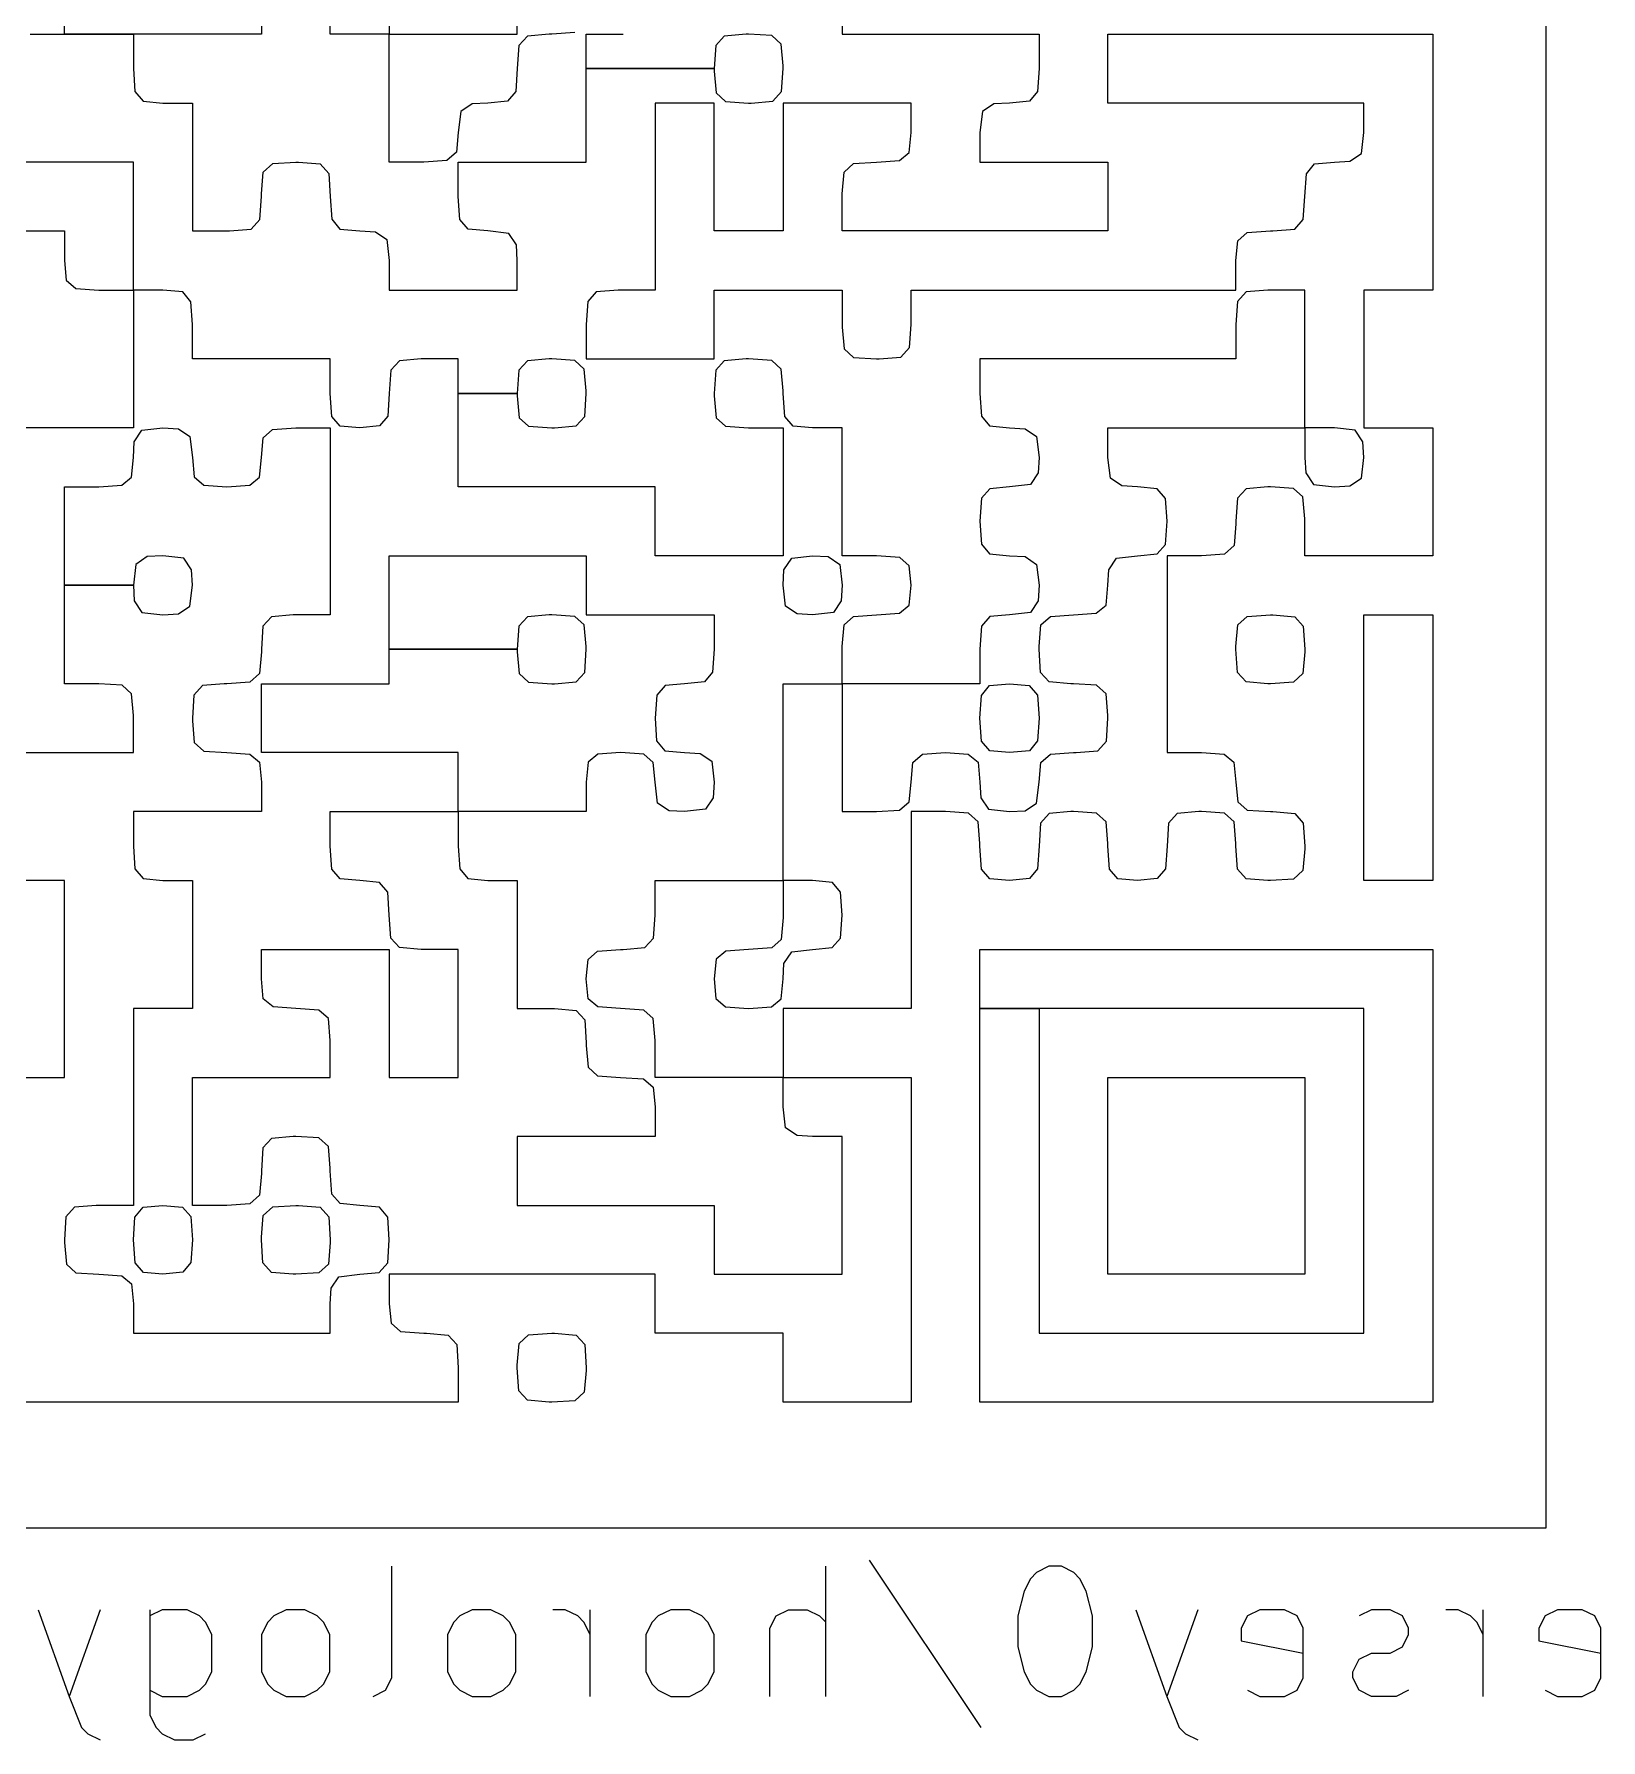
# Model space of a CAD drawing. Extents: x 83 to 192, y -148 to -51.
# Drawn here: x 91.89 to 103.92, y -78.99 to -65.89 of the extents above; entities that cross this region are included whole.
import ezdxf

# ---------------------------------------------------------------- set-up
doc = ezdxf.new("R2010")
doc.units = 0
doc.layers.add('BLACK', color=7, linetype='CONTINUOUS')

msp = doc.modelspace()

# ---------------------------------------------------------------- linework, layer by layer
at = {"layer": 'BLACK', "linetype": 'CONTINUOUS'}
for p, q in [((103.5, -60.84), (103.5, -77.365)), ((92.124405, -65.889405), (92.124405, -64.906667)), ((93.63631, -65.398036), (93.63631, -65.889405)), ((94.165477, -65.889405), (94.165477, -65.398036)), ((94.619048, -65.398036), (94.619048, -65.889405)), ((95.601786, -65.889405), (95.601786, -65.624822)), ((98.096429, -65.624822), (98.096429, -65.889405)), ((91.859822, -65.889405), (92.124405, -65.889405)), ((92.124405, -65.889405), (92.653572, -65.889405)), ((92.653572, -65.889405), (92.124405, -65.889405)), ((92.653572, -65.889405), (92.653572, -66.153989)), ((93.144941, -65.889405), (92.653572, -65.889405)), ((93.63631, -65.889405), (93.144941, -65.889405)), ((94.392262, -65.889405), (94.165477, -65.889405)), ((94.619048, -65.889405), (94.392262, -65.889405)), ((94.619048, -65.889405), (95.110417, -65.889405)), ((94.619048, -66.380774), (94.619048, -65.889405)), ((95.110417, -65.889405), (95.601786, -65.889405)), ((95.846231, -65.889438), (95.679512, -65.903931)), ((95.86637, -65.889405), (95.846231, -65.889438)), ((96.043702, -65.877703), (95.86637, -65.889405)), ((96.130953, -66.153989), (96.130953, -65.889405)), ((96.130953, -65.889405), (96.395536, -65.889405)), ((96.395536, -65.889405), (96.415675, -65.889372)), ((97.358136, -65.889438), (97.191417, -65.903931)), ((97.378274, -65.889405), (97.358136, -65.889438)), ((97.555606, -65.901108), (97.378274, -65.889405)), ((98.096429, -65.889405), (98.852381, -65.889405)), ((98.852381, -65.889405), (99.608334, -65.889405)), ((99.608334, -65.889405), (99.608334, -66.153989)), ((100.1375, -66.153989), (100.1375, -65.889405)), ((100.1375, -65.889405), (101.384822, -65.889405)), ((101.384822, -65.889405), (102.632143, -65.889405)), ((102.632143, -65.889405), (102.632143, -66.872143)), ((95.613489, -65.976656), (95.601786, -66.153989)), ((95.679512, -65.903931), (95.613489, -65.976656)), ((97.125393, -65.976656), (97.113691, -66.153989)), ((97.191417, -65.903931), (97.125393, -65.976656)), ((97.628332, -65.967131), (97.555606, -65.901108)), ((97.642825, -66.13385), (97.628332, -65.967131)), ((92.653572, -66.153989), (92.665494, -66.32901)), ((95.601786, -66.153989), (95.589864, -66.32901)), ((96.130953, -66.380774), (96.130953, -66.153989)), ((96.130953, -66.153989), (97.113691, -66.153989)), ((97.113691, -66.153989), (96.130953, -66.153989)), ((97.113691, -66.153989), (97.113724, -66.174127)), ((97.631155, -66.331321), (97.642858, -66.153989)), ((97.642858, -66.153989), (97.642825, -66.13385)), ((99.608334, -66.153989), (99.596412, -66.32901)), ((100.1375, -66.418572), (100.1375, -66.153989)), ((97.113724, -66.174127), (97.128217, -66.340846)), ((92.665494, -66.32901), (92.727989, -66.403822)), ((92.727989, -66.403822), (92.880358, -66.418572)), ((92.880358, -66.418572), (93.107143, -66.418572)), ((93.107143, -66.418572), (93.107143, -66.909941)), ((94.619048, -66.872143), (94.619048, -66.380774)), ((95.375, -66.418572), (95.255304, -66.42552)), ((95.527369, -66.403822), (95.375, -66.418572)), ((95.589864, -66.32901), (95.527369, -66.403822)), ((96.130953, -66.872143), (96.130953, -66.380774)), ((96.886905, -66.418572), (96.66012, -66.418572)), ((96.66012, -66.418572), (96.66012, -67.136727)), ((97.113691, -66.418572), (96.886905, -66.418572)), ((97.113691, -66.909941), (97.113691, -66.418572)), ((97.128217, -66.340846), (97.200942, -66.40687)), ((97.200942, -66.40687), (97.378274, -66.418572)), ((97.378274, -66.418572), (97.398413, -66.418539)), ((97.398413, -66.418539), (97.565132, -66.404046)), ((97.565132, -66.404046), (97.631155, -66.331321)), ((98.134227, -66.418572), (97.642858, -66.418572)), ((97.642858, -66.418572), (97.642858, -66.909941)), ((98.625596, -66.418572), (98.134227, -66.418572)), ((98.625596, -66.645358), (98.625596, -66.418572)), ((99.381548, -66.418572), (99.261852, -66.42552)), ((99.533917, -66.403822), (99.381548, -66.418572)), ((99.596412, -66.32901), (99.533917, -66.403822)), ((101.120239, -66.418572), (100.1375, -66.418572)), ((102.102977, -66.418572), (101.120239, -66.418572)), ((102.102977, -66.645358), (102.102977, -66.418572)), ((95.166946, -66.484725), (95.148215, -66.645358)), ((95.255304, -66.42552), (95.166946, -66.484725)), ((99.173494, -66.484725), (99.154762, -66.645358)), ((99.261852, -66.42552), (99.173494, -66.484725)), ((95.148215, -66.645358), (95.134306, -66.795376)), ((98.610846, -66.797726), (98.625596, -66.645358)), ((99.154762, -66.645358), (99.154762, -66.872143)), ((102.084245, -66.80599), (102.102977, -66.645358)), ((95.134306, -66.795376), (95.061395, -66.859501)), ((98.536034, -66.860221), (98.610846, -66.797726)), ((101.995888, -66.865196), (102.084245, -66.80599)), ((92.124405, -66.872143), (91.595239, -66.872143)), ((92.653572, -66.872143), (92.124405, -66.872143)), ((92.653572, -67.363512), (92.653572, -66.872143)), ((93.107143, -66.909941), (93.107143, -67.40131)), ((93.650836, -66.949869), (93.723561, -66.883846)), ((93.723561, -66.883846), (93.900893, -66.872143)), ((93.900893, -66.872143), (93.921032, -66.872176)), ((93.921032, -66.872176), (94.087751, -66.886669)), ((94.087751, -66.886669), (94.153774, -66.959395)), ((94.883631, -66.872143), (94.619048, -66.872143)), ((95.061395, -66.859501), (94.883631, -66.872143)), ((95.148215, -67.136727), (95.148215, -66.872143)), ((95.148215, -66.872143), (95.639584, -66.872143)), ((95.639584, -66.872143), (96.130953, -66.872143)), ((97.113691, -67.40131), (97.113691, -66.909941)), ((97.642858, -66.909941), (97.642858, -67.40131)), ((98.110955, -66.949869), (98.18368, -66.883846)), ((98.18368, -66.883846), (98.361012, -66.872143)), ((98.361012, -66.872143), (98.536034, -66.860221)), ((99.154762, -66.872143), (99.646131, -66.872143)), ((99.646131, -66.872143), (100.1375, -66.872143)), ((100.1375, -66.872143), (100.1375, -67.136727)), ((101.661327, -66.961705), (101.723822, -66.886893)), ((101.723822, -66.886893), (101.876191, -66.872143)), ((101.876191, -66.872143), (101.995888, -66.865196)), ((102.632143, -66.872143), (102.632143, -67.854881)), ((93.636343, -67.116588), (93.650836, -66.949869)), ((94.153774, -66.959395), (94.165477, -67.136727)), ((98.096462, -67.116588), (98.110955, -66.949869)), ((101.649405, -67.136727), (101.661327, -66.961705)), ((93.624608, -67.314059), (93.63631, -67.136727)), ((93.63631, -67.136727), (93.636343, -67.116588)), ((94.165477, -67.136727), (94.177399, -67.311748)), ((95.160857, -67.31449), (95.148215, -67.136727)), ((96.66012, -67.136727), (96.66012, -67.854881)), ((98.096429, -67.136727), (98.096462, -67.116588)), ((98.096429, -67.40131), (98.096429, -67.136727)), ((100.1375, -67.136727), (100.1375, -67.40131)), ((101.637703, -67.314059), (101.649405, -67.136727)), ((93.558584, -67.386784), (93.624608, -67.314059)), ((94.177399, -67.311748), (94.239894, -67.386561)), ((95.224982, -67.387401), (95.160857, -67.31449)), ((101.57168, -67.386784), (101.637703, -67.314059)), ((91.633036, -67.40131), (92.124405, -67.40131)), ((92.124405, -67.40131), (92.124405, -67.628096)), ((92.653572, -67.854881), (92.653572, -67.363512)), ((93.107143, -67.40131), (93.371727, -67.40131)), ((93.371727, -67.40131), (93.391865, -67.401277)), ((93.391865, -67.401277), (93.558584, -67.386784)), ((94.239894, -67.386561), (94.392262, -67.40131)), ((94.392262, -67.40131), (94.511959, -67.408258)), ((94.511959, -67.408258), (94.600317, -67.467463)), ((94.600317, -67.467463), (94.619048, -67.628096)), ((95.375, -67.40131), (95.224982, -67.387401)), ((95.535633, -67.420042), (95.375, -67.40131)), ((95.594839, -67.508399), (95.535633, -67.420042)), ((97.378274, -67.40131), (97.113691, -67.40131)), ((97.642858, -67.40131), (97.378274, -67.40131)), ((99.116965, -67.40131), (98.096429, -67.40131)), ((100.1375, -67.40131), (99.116965, -67.40131)), ((101.134147, -67.478078), (101.207059, -67.413952)), ((101.207059, -67.413952), (101.384822, -67.40131)), ((101.384822, -67.40131), (101.404961, -67.401277)), ((101.404961, -67.401277), (101.57168, -67.386784)), ((95.601786, -67.628096), (95.594839, -67.508399)), ((101.120239, -67.628096), (101.134147, -67.478078)), ((92.124405, -67.628096), (92.138314, -67.778114)), ((94.619048, -67.628096), (94.619048, -67.854881)), ((95.601786, -67.854881), (95.601786, -67.628096)), ((101.120239, -67.854881), (101.120239, -67.628096)), ((92.138314, -67.778114), (92.211225, -67.842239)), ((92.211225, -67.842239), (92.388989, -67.854881)), ((92.388989, -67.854881), (92.653572, -67.854881)), ((92.880358, -67.854881), (92.653572, -67.854881)), ((92.653572, -67.854881), (92.653572, -68.384048)), ((93.032726, -67.869631), (92.880358, -67.854881)), ((94.619048, -67.854881), (95.110417, -67.854881)), ((95.110417, -67.854881), (95.601786, -67.854881)), ((96.375398, -67.854914), (96.208679, -67.869407)), ((96.395536, -67.854881), (96.375398, -67.854914)), ((96.66012, -67.854881), (96.395536, -67.854881)), ((97.113691, -68.119465), (97.113691, -67.854881)), ((97.113691, -67.854881), (97.60506, -67.854881)), ((97.60506, -67.854881), (98.096429, -67.854881)), ((98.096429, -67.854881), (98.096429, -68.119465)), ((98.625596, -68.119465), (98.625596, -67.854881)), ((98.625596, -67.854881), (99.872917, -67.854881)), ((99.872917, -67.854881), (101.120239, -67.854881)), ((101.364683, -67.854914), (101.197964, -67.869407)), ((101.384822, -67.854881), (101.364683, -67.854914)), ((101.649405, -67.854881), (101.384822, -67.854881)), ((101.649405, -68.384048), (101.649405, -67.854881)), ((102.36756, -67.854881), (102.102977, -67.854881)), ((102.102977, -67.854881), (102.102977, -68.384048)), ((102.632143, -67.854881), (102.36756, -67.854881)), ((93.095221, -67.944444), (93.032726, -67.869631)), ((93.107143, -68.119465), (93.095221, -67.944444)), ((96.142655, -67.942133), (96.130953, -68.119465)), ((96.208679, -67.869407), (96.142655, -67.942133)), ((101.131941, -67.942133), (101.120239, -68.119465)), ((101.197964, -67.869407), (101.131941, -67.942133)), ((93.107143, -68.384048), (93.107143, -68.119465)), ((96.130953, -68.119465), (96.130953, -68.384048)), ((97.113691, -68.384048), (97.113691, -68.119465)), ((98.096429, -68.119465), (98.096462, -68.139603)), ((98.613893, -68.296797), (98.625596, -68.119465)), ((101.120239, -68.119465), (101.120239, -68.384048)), ((98.096462, -68.139603), (98.110955, -68.306322)), ((92.653572, -68.384048), (92.653572, -68.913215)), ((93.63631, -68.384048), (93.107143, -68.384048)), ((94.165477, -68.384048), (93.63631, -68.384048)), ((94.165477, -68.648631), (94.165477, -68.384048)), ((94.863493, -68.384081), (94.696774, -68.398574)), ((94.883631, -68.384048), (94.863493, -68.384081)), ((95.148215, -68.384048), (94.883631, -68.384048)), ((95.148215, -68.648631), (95.148215, -68.384048)), ((95.846231, -68.384081), (95.679512, -68.398574)), ((95.86637, -68.384048), (95.846231, -68.384081)), ((96.043702, -68.39575), (95.86637, -68.384048)), ((96.130953, -68.384048), (96.622322, -68.384048)), ((96.622322, -68.384048), (97.113691, -68.384048)), ((97.358136, -68.384081), (97.191417, -68.398574)), ((97.378274, -68.384048), (97.358136, -68.384081)), ((97.555606, -68.39575), (97.378274, -68.384048)), ((98.110955, -68.306322), (98.18368, -68.372346)), ((98.18368, -68.372346), (98.361012, -68.384048)), ((98.361012, -68.384048), (98.381151, -68.384015)), ((98.381151, -68.384015), (98.54787, -68.369522)), ((98.54787, -68.369522), (98.613893, -68.296797)), ((100.1375, -68.384048), (99.154762, -68.384048)), ((99.154762, -68.384048), (99.154762, -68.648631)), ((101.120239, -68.384048), (100.1375, -68.384048)), ((101.649405, -68.913215), (101.649405, -68.384048)), ((102.102977, -68.384048), (102.102977, -68.913215)), ((94.63075, -68.471299), (94.619048, -68.648631)), ((94.696774, -68.398574), (94.63075, -68.471299)), ((95.613489, -68.471299), (95.601786, -68.648631)), ((95.679512, -68.398574), (95.613489, -68.471299)), ((96.116427, -68.461774), (96.043702, -68.39575)), ((96.13092, -68.628493), (96.116427, -68.461774)), ((97.125393, -68.471299), (97.113691, -68.648631)), ((97.191417, -68.398574), (97.125393, -68.471299)), ((97.628332, -68.461774), (97.555606, -68.39575)), ((97.642825, -68.628493), (97.628332, -68.461774)), ((94.178119, -68.826395), (94.165477, -68.648631)), ((94.619048, -68.648631), (94.607126, -68.823653)), ((95.148215, -68.875417), (95.148215, -68.648631)), ((95.148215, -68.648631), (95.601786, -68.648631)), ((95.601786, -68.648631), (95.148215, -68.648631)), ((95.601786, -68.648631), (95.601819, -68.66877)), ((96.119251, -68.825964), (96.130953, -68.648631)), ((96.130953, -68.648631), (96.13092, -68.628493)), ((97.113691, -68.648631), (97.113724, -68.66877)), ((97.642858, -68.648631), (97.642825, -68.628493)), ((97.6555, -68.826395), (97.642858, -68.648631)), ((99.154762, -68.648631), (99.166684, -68.823653)), ((95.601819, -68.66877), (95.616312, -68.835489)), ((97.113724, -68.66877), (97.128217, -68.835489)), ((94.242244, -68.899306), (94.178119, -68.826395)), ((94.392262, -68.913215), (94.242244, -68.899306)), ((94.544631, -68.898465), (94.392262, -68.913215)), ((94.607126, -68.823653), (94.544631, -68.898465)), ((95.148215, -69.366786), (95.148215, -68.875417)), ((95.616312, -68.835489), (95.689037, -68.901512)), ((95.689037, -68.901512), (95.86637, -68.913215)), ((95.886508, -68.913182), (96.053227, -68.898689)), ((96.053227, -68.898689), (96.119251, -68.825964)), ((97.128217, -68.835489), (97.200942, -68.901512)), ((97.200942, -68.901512), (97.378274, -68.913215)), ((97.719625, -68.899306), (97.6555, -68.826395)), ((97.869643, -68.913215), (97.719625, -68.899306)), ((99.166684, -68.823653), (99.22918, -68.898465)), ((99.22918, -68.898465), (99.381548, -68.913215)), ((92.124405, -68.913215), (91.595239, -68.913215)), ((92.653572, -68.913215), (92.124405, -68.913215)), ((92.653572, -69.140001), (92.66052, -69.020304)), ((92.66052, -69.020304), (92.719725, -68.931946)), ((92.719725, -68.931946), (92.880358, -68.913215)), ((92.880358, -68.913215), (93.000054, -68.920162)), ((93.000054, -68.920162), (93.088412, -68.979368)), ((93.088412, -68.979368), (93.107143, -69.140001)), ((93.63631, -69.140001), (93.650219, -68.989982)), ((93.650219, -68.989982), (93.72313, -68.925857)), ((93.72313, -68.925857), (93.900893, -68.913215)), ((93.900893, -68.913215), (94.165477, -68.913215)), ((94.165477, -68.913215), (94.165477, -69.63137)), ((95.86637, -68.913215), (95.886508, -68.913182)), ((97.378274, -68.913215), (97.642858, -68.913215)), ((97.642858, -68.913215), (97.642858, -69.404584)), ((98.096429, -68.913215), (97.869643, -68.913215)), ((98.096429, -69.404584), (98.096429, -68.913215)), ((99.381548, -68.913215), (99.501245, -68.920162)), ((99.501245, -68.920162), (99.589602, -68.979368)), ((99.589602, -68.979368), (99.608334, -69.140001)), ((100.1375, -69.140001), (100.1375, -68.913215)), ((100.1375, -68.913215), (100.893453, -68.913215)), ((100.893453, -68.913215), (101.649405, -68.913215)), ((101.649405, -68.913215), (101.649405, -69.140001)), ((101.876191, -68.913215), (101.649405, -68.913215)), ((102.036823, -68.931946), (101.876191, -68.913215)), ((102.096029, -69.020304), (102.036823, -68.931946)), ((102.102977, -69.140001), (102.096029, -69.020304)), ((102.102977, -68.913215), (102.36756, -68.913215)), ((102.36756, -68.913215), (102.632143, -68.913215)), ((102.632143, -68.913215), (102.632143, -69.140001)), ((92.638822, -69.292369), (92.653572, -69.140001)), ((93.107143, -69.140001), (93.121052, -69.290019)), ((93.621561, -69.292369), (93.63631, -69.140001)), ((99.608334, -69.140001), (99.601386, -69.259697)), ((100.156232, -69.300633), (100.1375, -69.140001)), ((101.649405, -69.140001), (101.656353, -69.259697)), ((102.084245, -69.300633), (102.102977, -69.140001)), ((102.632143, -69.140001), (102.632143, -69.404584)), ((92.56401, -69.354864), (92.638822, -69.292369)), ((93.121052, -69.290019), (93.193963, -69.354144)), ((93.546748, -69.354864), (93.621561, -69.292369)), ((99.601386, -69.259697), (99.54218, -69.348055)), ((100.24459, -69.359839), (100.156232, -69.300633)), ((101.656353, -69.259697), (101.715559, -69.348055)), ((101.995888, -69.359839), (102.084245, -69.300633)), ((92.124405, -70.122739), (92.124405, -69.366786)), ((92.124405, -69.366786), (92.388989, -69.366786)), ((92.388989, -69.366786), (92.56401, -69.354864)), ((93.193963, -69.354144), (93.371727, -69.366786)), ((93.371727, -69.366786), (93.546748, -69.354864)), ((95.904167, -69.366786), (95.148215, -69.366786)), ((96.66012, -69.366786), (95.904167, -69.366786)), ((96.66012, -69.63137), (96.66012, -69.366786)), ((97.642858, -69.404584), (97.642858, -69.895953)), ((98.096429, -69.895953), (98.096429, -69.404584)), ((99.23153, -69.380695), (99.167405, -69.453606)), ((99.381548, -69.366786), (99.23153, -69.380695)), ((99.54218, -69.348055), (99.381548, -69.366786)), ((100.364286, -69.366786), (100.24459, -69.359839)), ((100.516655, -69.381536), (100.364286, -69.366786)), ((100.57915, -69.456348), (100.516655, -69.381536)), ((101.197964, -69.381312), (101.131941, -69.454037)), ((101.364683, -69.366819), (101.197964, -69.381312)), ((101.384822, -69.366786), (101.364683, -69.366819)), ((101.562154, -69.378489), (101.384822, -69.366786)), ((101.634879, -69.444512), (101.562154, -69.378489)), ((101.715559, -69.348055), (101.876191, -69.366786)), ((101.876191, -69.366786), (101.995888, -69.359839)), ((102.632143, -69.404584), (102.632143, -69.895953)), ((99.167405, -69.453606), (99.154762, -69.63137)), ((100.591072, -69.63137), (100.57915, -69.456348)), ((101.131941, -69.454037), (101.120239, -69.63137)), ((101.649372, -69.611231), (101.634879, -69.444512)), ((94.165477, -69.63137), (94.165477, -70.122739)), ((96.66012, -69.895953), (96.66012, -69.63137)), ((99.154762, -69.63137), (99.166684, -69.806391)), ((100.57843, -69.809133), (100.591072, -69.63137)), ((101.120206, -69.651508), (101.105713, -69.818227)), ((101.120239, -69.63137), (101.120206, -69.651508)), ((101.649405, -69.63137), (101.649372, -69.611231)), ((101.649405, -69.895953), (101.649405, -69.63137)), ((99.166684, -69.806391), (99.22918, -69.881203)), ((100.514304, -69.882044), (100.57843, -69.809133)), ((101.105713, -69.818227), (101.032987, -69.884251)), ((92.760661, -69.902901), (92.672303, -69.962106)), ((92.880358, -69.895953), (92.760661, -69.902901)), ((93.04099, -69.914684), (92.880358, -69.895953)), ((93.100196, -70.003042), (93.04099, -69.914684)), ((94.619048, -70.387322), (94.619048, -69.895953)), ((94.619048, -69.895953), (95.375, -69.895953)), ((95.375, -69.895953), (96.130953, -69.895953)), ((96.130953, -69.895953), (96.130953, -70.122739)), ((97.151489, -69.895953), (96.66012, -69.895953)), ((97.642858, -69.895953), (97.151489, -69.895953)), ((97.649805, -70.003042), (97.709011, -69.914684)), ((97.709011, -69.914684), (97.869643, -69.895953)), ((97.869643, -69.895953), (97.98934, -69.902901)), ((97.98934, -69.902901), (98.077698, -69.962106)), ((98.361012, -69.895953), (98.096429, -69.895953)), ((98.538776, -69.908595), (98.361012, -69.895953)), ((98.611687, -69.97272), (98.538776, -69.908595)), ((99.22918, -69.881203), (99.381548, -69.895953)), ((99.381548, -69.895953), (99.501245, -69.902901)), ((99.501245, -69.902901), (99.589602, -69.962106)), ((100.144448, -70.003042), (100.203654, -69.914684)), ((100.203654, -69.914684), (100.364286, -69.895953)), ((100.364286, -69.895953), (100.514304, -69.882044)), ((100.855655, -69.895953), (100.591072, -69.895953)), ((100.591072, -69.895953), (100.591072, -70.651905)), ((101.032987, -69.884251), (100.855655, -69.895953)), ((102.140774, -69.895953), (101.649405, -69.895953)), ((102.632143, -69.895953), (102.140774, -69.895953)), ((92.672303, -69.962106), (92.653572, -70.122739)), ((93.107143, -70.122739), (93.100196, -70.003042)), ((97.642858, -70.122739), (97.649805, -70.003042)), ((98.077698, -69.962106), (98.096429, -70.122739)), ((98.625596, -70.122739), (98.611687, -69.97272)), ((99.589602, -69.962106), (99.608334, -70.122739)), ((100.1375, -70.122739), (100.144448, -70.003042)), ((92.124405, -70.878691), (92.124405, -70.122739)), ((92.124405, -70.122739), (92.653572, -70.122739)), ((92.653572, -70.122739), (92.124405, -70.122739)), ((92.653572, -70.122739), (92.66052, -70.242435)), ((93.088412, -70.283371), (93.107143, -70.122739)), ((94.165477, -70.122739), (94.165477, -70.349524)), ((96.130953, -70.122739), (96.130953, -70.349524)), ((97.661589, -70.283371), (97.642858, -70.122739)), ((98.096429, -70.122739), (98.089481, -70.242435)), ((98.610846, -70.275107), (98.625596, -70.122739)), ((99.608334, -70.122739), (99.601386, -70.242435)), ((100.122751, -70.275107), (100.1375, -70.122739)), ((92.66052, -70.242435), (92.719725, -70.330793)), ((92.719725, -70.330793), (92.880358, -70.349524)), ((92.880358, -70.349524), (93.000054, -70.342577)), ((93.000054, -70.342577), (93.088412, -70.283371)), ((93.880755, -70.349557), (93.714036, -70.36405)), ((93.900893, -70.349524), (93.880755, -70.349557)), ((94.165477, -70.349524), (93.900893, -70.349524)), ((95.846231, -70.349557), (95.679512, -70.36405)), ((95.86637, -70.349524), (95.846231, -70.349557)), ((96.043702, -70.361227), (95.86637, -70.349524)), ((96.130953, -70.349524), (96.622322, -70.349524)), ((96.622322, -70.349524), (97.113691, -70.349524)), ((97.113691, -70.349524), (97.113691, -70.614108)), ((97.749947, -70.342577), (97.661589, -70.283371)), ((97.869643, -70.349524), (97.749947, -70.342577)), ((98.030276, -70.330793), (97.869643, -70.349524)), ((98.089481, -70.242435), (98.030276, -70.330793)), ((98.18368, -70.361227), (98.361012, -70.349524)), ((98.361012, -70.349524), (98.536034, -70.337602)), ((98.536034, -70.337602), (98.610846, -70.275107)), ((99.381548, -70.349524), (99.23153, -70.363433)), ((99.54218, -70.330793), (99.381548, -70.349524)), ((99.601386, -70.242435), (99.54218, -70.330793)), ((99.695585, -70.361227), (99.872917, -70.349524)), ((99.872917, -70.349524), (100.047938, -70.337602)), ((100.047938, -70.337602), (100.122751, -70.275107)), ((101.20749, -70.361227), (101.384822, -70.349524)), ((101.384822, -70.349524), (101.404961, -70.349557)), ((101.404961, -70.349557), (101.57168, -70.36405)), ((102.102977, -71.37006), (102.102977, -70.349524)), ((102.102977, -70.349524), (102.36756, -70.349524)), ((102.36756, -70.349524), (102.632143, -70.349524)), ((102.632143, -70.349524), (102.632143, -71.37006)), ((93.648012, -70.436776), (93.63631, -70.614108)), ((93.714036, -70.36405), (93.648012, -70.436776)), ((94.619048, -70.614108), (94.619048, -70.387322)), ((95.613489, -70.436776), (95.601786, -70.614108)), ((95.679512, -70.36405), (95.613489, -70.436776)), ((96.116427, -70.42725), (96.043702, -70.361227)), ((96.13092, -70.593969), (96.116427, -70.42725)), ((98.096462, -70.593969), (98.110955, -70.42725)), ((98.110955, -70.42725), (98.18368, -70.361227)), ((99.167405, -70.436344), (99.154762, -70.614108)), ((99.23153, -70.363433), (99.167405, -70.436344)), ((99.608367, -70.593969), (99.62286, -70.42725)), ((99.62286, -70.42725), (99.695585, -70.361227)), ((101.120271, -70.593969), (101.134765, -70.42725)), ((101.134765, -70.42725), (101.20749, -70.361227)), ((101.57168, -70.36405), (101.637703, -70.436776)), ((101.637703, -70.436776), (101.649405, -70.614108)), ((93.63631, -70.614108), (93.636277, -70.634246)), ((94.619048, -70.878691), (94.619048, -70.614108)), ((94.619048, -70.614108), (95.601786, -70.614108)), ((95.601786, -70.614108), (94.619048, -70.614108)), ((95.601786, -70.614108), (95.601819, -70.634246)), ((96.119251, -70.79144), (96.130953, -70.614108)), ((96.130953, -70.614108), (96.13092, -70.593969)), ((97.113691, -70.614108), (97.101769, -70.789129)), ((98.096429, -70.614108), (98.096462, -70.593969)), ((98.096429, -70.878691), (98.096429, -70.614108)), ((99.154762, -70.614108), (99.154762, -70.878691)), ((99.608334, -70.614108), (99.608367, -70.593969)), ((99.620036, -70.79144), (99.608334, -70.614108)), ((101.120239, -70.614108), (101.120271, -70.593969)), ((101.131941, -70.79144), (101.120239, -70.614108)), ((101.649405, -70.614108), (101.649372, -70.634246)), ((93.636277, -70.634246), (93.621784, -70.800965)), ((95.601819, -70.634246), (95.616312, -70.800965)), ((100.591072, -70.651905), (100.591072, -71.407858)), ((101.649372, -70.634246), (101.634879, -70.800965)), ((93.549059, -70.866989), (93.371727, -70.878691)), ((93.621784, -70.800965), (93.549059, -70.866989)), ((95.616312, -70.800965), (95.689037, -70.866989)), ((95.689037, -70.866989), (95.86637, -70.878691)), ((95.886508, -70.878658), (96.053227, -70.864165)), ((96.053227, -70.864165), (96.119251, -70.79144)), ((97.039274, -70.863941), (96.886905, -70.878691)), ((97.101769, -70.789129), (97.039274, -70.863941)), ((99.686059, -70.864165), (99.620036, -70.79144)), ((99.852778, -70.878658), (99.686059, -70.864165)), ((101.197964, -70.864165), (101.131941, -70.79144)), ((101.364683, -70.878658), (101.197964, -70.864165)), ((101.562154, -70.866989), (101.384822, -70.878691)), ((101.634879, -70.800965), (101.562154, -70.866989)), ((92.388989, -70.878691), (92.124405, -70.878691)), ((92.566321, -70.890393), (92.388989, -70.878691)), ((92.639046, -70.956417), (92.566321, -70.890393)), ((92.653539, -71.123136), (92.639046, -70.956417)), ((93.118846, -70.965942), (93.107143, -71.143274)), ((93.184869, -70.893217), (93.118846, -70.965942)), ((93.351588, -70.878724), (93.184869, -70.893217)), ((93.371727, -70.878691), (93.351588, -70.878724)), ((93.63631, -71.143274), (93.63631, -70.878691)), ((93.63631, -70.878691), (94.127679, -70.878691)), ((94.127679, -70.878691), (94.619048, -70.878691)), ((95.86637, -70.878691), (95.886508, -70.878658)), ((96.672762, -70.965511), (96.66012, -71.143274)), ((96.736887, -70.8926), (96.672762, -70.965511)), ((96.886905, -70.878691), (96.736887, -70.8926)), ((97.642858, -71.634643), (97.642858, -70.878691)), ((97.642858, -70.878691), (97.869643, -70.878691)), ((97.869643, -70.878691), (98.096429, -70.878691)), ((98.096429, -70.878691), (98.096429, -71.37006)), ((98.625596, -70.878691), (98.096429, -70.878691)), ((99.154762, -70.878691), (98.625596, -70.878691)), ((99.154762, -71.143274), (99.166684, -70.968253)), ((99.166684, -70.968253), (99.22918, -70.89344)), ((99.22918, -70.89344), (99.381548, -70.878691)), ((99.381548, -70.878691), (99.531566, -70.8926)), ((99.531566, -70.8926), (99.595691, -70.965511)), ((99.595691, -70.965511), (99.608334, -71.143274)), ((99.872917, -70.878691), (99.852778, -70.878658)), ((100.050249, -70.890393), (99.872917, -70.878691)), ((100.122975, -70.956417), (100.050249, -70.890393)), ((100.137468, -71.123136), (100.122975, -70.956417)), ((101.384822, -70.878691), (101.364683, -70.878658)), ((92.653572, -71.143274), (92.653539, -71.123136)), ((100.1375, -71.143274), (100.137468, -71.123136)), ((92.653572, -71.407858), (92.653572, -71.143274)), ((93.107143, -71.143274), (93.107176, -71.163413)), ((93.107176, -71.163413), (93.121669, -71.330132)), ((93.63631, -71.407858), (93.63631, -71.143274)), ((96.66012, -71.143274), (96.672041, -71.318296)), ((99.167405, -71.321038), (99.154762, -71.143274)), ((99.608334, -71.143274), (99.596412, -71.318296)), ((100.125798, -71.320606), (100.1375, -71.143274)), ((93.121669, -71.330132), (93.194395, -71.396155)), ((93.194395, -71.396155), (93.371727, -71.407858)), ((96.672041, -71.318296), (96.734537, -71.393108)), ((96.734537, -71.393108), (96.886905, -71.407858)), ((98.096429, -71.37006), (98.096429, -71.861429)), ((99.23153, -71.393949), (99.167405, -71.321038)), ((99.381548, -71.407858), (99.23153, -71.393949)), ((99.533917, -71.393108), (99.381548, -71.407858)), ((99.596412, -71.318296), (99.533917, -71.393108)), ((99.893056, -71.407825), (100.059775, -71.393332)), ((100.059775, -71.393332), (100.125798, -71.320606)), ((102.102977, -72.390596), (102.102977, -71.37006)), ((102.632143, -71.37006), (102.632143, -72.390596)), ((91.40625, -71.407858), (92.653572, -71.407858)), ((93.371727, -71.407858), (93.546748, -71.41978)), ((93.546748, -71.41978), (93.621561, -71.482275)), ((93.621561, -71.482275), (93.63631, -71.634643)), ((94.392262, -71.407858), (93.63631, -71.407858)), ((95.148215, -71.407858), (94.392262, -71.407858)), ((95.148215, -71.634643), (95.148215, -71.407858)), ((96.145702, -71.482275), (96.130953, -71.634643)), ((96.220515, -71.41978), (96.145702, -71.482275)), ((96.395536, -71.407858), (96.220515, -71.41978)), ((96.5733, -71.4205), (96.395536, -71.407858)), ((96.646211, -71.484625), (96.5733, -71.4205)), ((96.66012, -71.634643), (96.646211, -71.484625)), ((96.886905, -71.407858), (97.006602, -71.414805)), ((97.006602, -71.414805), (97.094959, -71.474011)), ((97.094959, -71.474011), (97.113691, -71.634643)), ((98.625596, -71.634643), (98.639505, -71.484625)), ((98.639505, -71.484625), (98.712416, -71.4205)), ((98.712416, -71.4205), (98.890179, -71.407858)), ((98.890179, -71.407858), (99.0652, -71.41978)), ((99.0652, -71.41978), (99.140013, -71.482275)), ((99.140013, -71.482275), (99.154762, -71.634643)), ((99.608334, -71.634643), (99.622243, -71.484625)), ((99.622243, -71.484625), (99.695154, -71.4205)), ((99.695154, -71.4205), (99.872917, -71.407858)), ((99.872917, -71.407858), (99.893056, -71.407825)), ((100.591072, -71.407858), (100.855655, -71.407858)), ((100.855655, -71.407858), (101.030676, -71.41978)), ((101.030676, -71.41978), (101.105489, -71.482275)), ((101.105489, -71.482275), (101.120239, -71.634643)), ((93.63631, -71.634643), (93.63631, -71.861429)), ((95.148215, -71.861429), (95.148215, -71.634643)), ((96.130953, -71.634643), (96.130953, -71.861429)), ((96.678851, -71.795276), (96.66012, -71.634643)), ((97.113691, -71.634643), (97.106743, -71.75434)), ((97.642858, -72.390596), (97.642858, -71.634643)), ((98.610846, -71.787012), (98.625596, -71.634643)), ((99.154762, -71.634643), (99.16171, -71.75434)), ((99.589602, -71.795276), (99.608334, -71.634643)), ((101.120239, -71.634643), (101.134147, -71.784662)), ((96.767209, -71.854481), (96.678851, -71.795276)), ((97.106743, -71.75434), (97.047538, -71.842698)), ((98.536034, -71.849507), (98.610846, -71.787012)), ((99.16171, -71.75434), (99.220916, -71.842698)), ((99.501245, -71.854481), (99.589602, -71.795276)), ((101.134147, -71.784662), (101.207059, -71.848787)), ((93.144941, -71.861429), (92.653572, -71.861429)), ((92.653572, -71.861429), (92.653572, -72.126012)), ((93.63631, -71.861429), (93.144941, -71.861429)), ((94.165477, -72.126012), (94.165477, -71.861429)), ((94.165477, -71.861429), (94.656846, -71.861429)), ((94.656846, -71.861429), (95.148215, -71.861429)), ((95.639584, -71.861429), (95.148215, -71.861429)), ((95.148215, -71.861429), (95.148215, -72.126012)), ((96.130953, -71.861429), (95.639584, -71.861429)), ((96.886905, -71.861429), (96.767209, -71.854481)), ((97.047538, -71.842698), (96.886905, -71.861429)), ((98.096429, -71.861429), (98.361012, -71.861429)), ((98.361012, -71.861429), (98.536034, -71.849507)), ((98.890179, -71.861429), (98.625596, -71.861429)), ((98.625596, -71.861429), (98.625596, -72.617381)), ((99.067511, -71.873131), (98.890179, -71.861429)), ((99.140236, -71.939155), (99.067511, -71.873131)), ((99.220916, -71.842698), (99.381548, -71.861429)), ((99.381548, -71.861429), (99.501245, -71.854481)), ((99.686059, -71.875955), (99.620036, -71.94868)), ((99.852778, -71.861462), (99.686059, -71.875955)), ((99.872917, -71.861429), (99.852778, -71.861462)), ((100.050249, -71.873131), (99.872917, -71.861429)), ((100.122975, -71.939155), (100.050249, -71.873131)), ((100.668798, -71.875955), (100.602774, -71.94868)), ((100.835517, -71.861462), (100.668798, -71.875955)), ((100.855655, -71.861429), (100.835517, -71.861462)), ((101.032987, -71.873131), (100.855655, -71.861429)), ((101.105713, -71.939155), (101.032987, -71.873131)), ((101.207059, -71.848787), (101.384822, -71.861429)), ((101.384822, -71.861429), (101.404961, -71.861462)), ((101.404961, -71.861462), (101.57168, -71.875955)), ((101.57168, -71.875955), (101.637703, -71.94868)), ((99.15473, -72.105874), (99.140236, -71.939155)), ((99.620036, -71.94868), (99.608334, -72.126012)), ((100.137468, -72.105874), (100.122975, -71.939155)), ((100.602774, -71.94868), (100.591072, -72.126012)), ((101.120206, -72.105874), (101.105713, -71.939155)), ((101.637703, -71.94868), (101.649405, -72.126012)), ((92.653572, -72.126012), (92.665494, -72.301034)), ((94.178119, -72.303776), (94.165477, -72.126012)), ((95.148215, -72.126012), (95.160137, -72.301034)), ((99.154762, -72.126012), (99.15473, -72.105874)), ((99.167405, -72.303776), (99.154762, -72.126012)), ((99.608334, -72.126012), (99.596412, -72.301034)), ((100.1375, -72.126012), (100.137468, -72.105874)), ((100.150143, -72.303776), (100.1375, -72.126012)), ((100.591072, -72.126012), (100.57915, -72.301034)), ((101.120239, -72.126012), (101.120206, -72.105874)), ((101.131941, -72.303345), (101.120239, -72.126012)), ((101.649372, -72.146151), (101.634879, -72.31287)), ((101.649405, -72.126012), (101.649372, -72.146151)), ((92.665494, -72.301034), (92.727989, -72.375846)), ((94.242244, -72.376687), (94.178119, -72.303776)), ((95.160137, -72.301034), (95.222632, -72.375846)), ((99.23153, -72.376687), (99.167405, -72.303776)), ((99.596412, -72.301034), (99.533917, -72.375846)), ((100.214268, -72.376687), (100.150143, -72.303776)), ((100.57915, -72.301034), (100.516655, -72.375846)), ((101.197964, -72.37607), (101.131941, -72.303345)), ((101.634879, -72.31287), (101.562154, -72.378893)), ((92.124405, -72.390596), (91.368453, -72.390596)), ((92.124405, -73.146548), (92.124405, -72.390596)), ((92.727989, -72.375846), (92.880358, -72.390596)), ((92.880358, -72.390596), (93.107143, -72.390596)), ((93.107143, -72.390596), (93.107143, -72.881965)), ((94.392262, -72.390596), (94.242244, -72.376687)), ((94.544631, -72.405345), (94.392262, -72.390596)), ((94.607126, -72.480158), (94.544631, -72.405345)), ((95.222632, -72.375846), (95.375, -72.390596)), ((95.375, -72.390596), (95.601786, -72.390596)), ((95.601786, -72.390596), (95.601786, -72.881965)), ((96.66012, -72.655179), (96.66012, -72.390596)), ((96.66012, -72.390596), (97.151489, -72.390596)), ((97.151489, -72.390596), (97.642858, -72.390596)), ((97.642858, -72.390596), (97.642858, -72.655179)), ((97.869643, -72.390596), (97.642858, -72.390596)), ((98.022012, -72.405345), (97.869643, -72.390596)), ((98.084507, -72.480158), (98.022012, -72.405345)), ((99.381548, -72.390596), (99.23153, -72.376687)), ((99.533917, -72.375846), (99.381548, -72.390596)), ((100.364286, -72.390596), (100.214268, -72.376687)), ((100.516655, -72.375846), (100.364286, -72.390596)), ((101.364683, -72.390563), (101.197964, -72.37607)), ((101.384822, -72.390596), (101.364683, -72.390563)), ((101.562154, -72.378893), (101.384822, -72.390596)), ((102.36756, -72.390596), (102.102977, -72.390596)), ((102.632143, -72.390596), (102.36756, -72.390596)), ((94.619048, -72.655179), (94.607126, -72.480158)), ((98.096429, -72.655179), (98.084507, -72.480158)), ((94.63075, -72.832511), (94.619048, -72.655179)), ((96.648417, -72.832511), (96.66012, -72.655179)), ((97.642825, -72.675318), (97.628332, -72.842037)), ((97.642858, -72.655179), (97.642825, -72.675318)), ((98.083787, -72.832942), (98.096429, -72.655179)), ((98.625596, -72.617381), (98.625596, -73.373334)), ((94.696774, -72.905236), (94.63075, -72.832511)), ((96.582394, -72.905236), (96.648417, -72.832511)), ((97.628332, -72.842037), (97.555606, -72.90806)), ((98.019662, -72.905854), (98.083787, -72.832942)), ((93.107143, -72.881965), (93.107143, -73.146548)), ((93.63631, -73.146548), (93.63631, -72.919762)), ((93.63631, -72.919762), (94.127679, -72.919762)), ((94.127679, -72.919762), (94.619048, -72.919762)), ((94.619048, -72.919762), (94.619048, -73.411131)), ((94.863493, -72.91973), (94.696774, -72.905236)), ((94.883631, -72.919762), (94.863493, -72.91973)), ((95.148215, -72.919762), (94.883631, -72.919762)), ((95.148215, -73.411131), (95.148215, -72.919762)), ((95.601786, -72.881965), (95.601786, -73.373334)), ((96.144862, -72.99653), (96.217773, -72.932405)), ((96.217773, -72.932405), (96.395536, -72.919762)), ((96.395536, -72.919762), (96.415675, -72.91973)), ((96.415675, -72.91973), (96.582394, -72.905236)), ((97.203253, -72.931684), (97.12844, -72.99418)), ((97.378274, -72.919762), (97.203253, -72.931684)), ((97.555606, -72.90806), (97.378274, -72.919762)), ((97.649805, -73.026852), (97.709011, -72.938494)), ((97.709011, -72.938494), (97.869643, -72.919762)), ((97.869643, -72.919762), (98.019662, -72.905854)), ((99.154762, -73.373334), (99.154762, -72.919762)), ((99.154762, -72.919762), (100.893453, -72.919762)), ((100.893453, -72.919762), (102.632143, -72.919762)), ((102.632143, -72.919762), (102.632143, -74.620655)), ((96.130953, -73.146548), (96.144862, -72.99653)), ((97.12844, -72.99418), (97.113691, -73.146548)), ((97.642858, -73.146548), (97.649805, -73.026852)), ((92.124405, -73.902501), (92.124405, -73.146548)), ((93.107143, -73.146548), (93.107143, -73.373334)), ((93.65106, -73.298917), (93.63631, -73.146548)), ((96.145702, -73.298917), (96.130953, -73.146548)), ((97.113691, -73.146548), (97.1276, -73.296566)), ((97.628108, -73.298917), (97.642858, -73.146548)), ((93.725872, -73.361412), (93.65106, -73.298917)), ((93.900893, -73.373334), (93.725872, -73.361412)), ((96.220515, -73.361412), (96.145702, -73.298917)), ((96.395536, -73.373334), (96.220515, -73.361412)), ((97.1276, -73.296566), (97.200511, -73.360691)), ((97.200511, -73.360691), (97.378274, -73.373334)), ((97.378274, -73.373334), (97.553296, -73.361412)), ((97.553296, -73.361412), (97.628108, -73.298917)), ((92.880358, -73.373334), (92.653572, -73.373334)), ((92.653572, -73.373334), (92.653572, -74.129286)), ((93.107143, -73.373334), (92.880358, -73.373334)), ((94.078225, -73.385036), (93.900893, -73.373334)), ((94.150951, -73.451059), (94.078225, -73.385036)), ((94.165444, -73.617778), (94.150951, -73.451059)), ((94.619048, -73.411131), (94.619048, -73.902501)), ((95.148215, -73.902501), (95.148215, -73.411131)), ((95.601786, -73.373334), (95.86637, -73.373334)), ((95.86637, -73.373334), (95.886508, -73.373367)), ((95.886508, -73.373367), (96.053227, -73.38786)), ((96.053227, -73.38786), (96.119251, -73.460585)), ((96.119251, -73.460585), (96.130953, -73.637917)), ((96.572868, -73.385036), (96.395536, -73.373334)), ((96.645594, -73.451059), (96.572868, -73.385036)), ((96.660087, -73.617778), (96.645594, -73.451059)), ((98.134227, -73.373334), (97.642858, -73.373334)), ((97.642858, -73.373334), (97.642858, -73.637917)), ((98.625596, -73.373334), (98.134227, -73.373334)), ((99.154762, -74.658453), (99.154762, -73.373334)), ((99.154762, -73.373334), (99.608334, -73.373334)), ((99.608334, -73.373334), (99.154762, -73.373334)), ((99.608334, -73.373334), (99.608334, -74.620655)), ((100.855655, -73.373334), (99.608334, -73.373334)), ((102.102977, -73.373334), (100.855655, -73.373334)), ((102.102977, -74.620655), (102.102977, -73.373334)), ((94.165477, -73.637917), (94.165444, -73.617778)), ((96.66012, -73.637917), (96.660087, -73.617778)), ((94.165477, -73.902501), (94.165477, -73.637917)), ((96.130953, -73.637917), (96.130986, -73.658056)), ((96.130986, -73.658056), (96.145479, -73.824775)), ((96.66012, -73.902501), (96.66012, -73.637917)), ((97.642858, -73.637917), (97.642858, -73.902501)), ((96.145479, -73.824775), (96.218204, -73.890798)), ((96.218204, -73.890798), (96.395536, -73.902501)), ((91.368453, -73.902501), (92.124405, -73.902501)), ((93.107143, -74.39387), (93.107143, -73.902501)), ((93.107143, -73.902501), (93.63631, -73.902501)), ((93.63631, -73.902501), (94.165477, -73.902501)), ((94.619048, -73.902501), (94.883631, -73.902501)), ((94.883631, -73.902501), (95.148215, -73.902501)), ((96.395536, -73.902501), (96.570557, -73.914422)), ((96.570557, -73.914422), (96.64537, -73.976918)), ((96.64537, -73.976918), (96.66012, -74.129286)), ((97.151489, -73.902501), (96.66012, -73.902501)), ((97.642858, -73.902501), (97.151489, -73.902501)), ((97.642858, -74.129286), (97.642858, -73.902501)), ((97.642858, -73.902501), (98.134227, -73.902501)), ((98.134227, -73.902501), (98.625596, -73.902501)), ((98.625596, -73.902501), (98.625596, -75.149822)), ((100.1375, -74.658453), (100.1375, -73.902501)), ((100.1375, -73.902501), (100.893453, -73.902501)), ((100.893453, -73.902501), (101.649405, -73.902501)), ((101.649405, -73.902501), (101.649405, -74.658453)), ((92.653572, -74.129286), (92.653572, -74.620655)), ((96.66012, -74.129286), (96.66012, -74.356072)), ((97.661589, -74.289918), (97.642858, -74.129286)), ((93.107143, -74.885239), (93.107143, -74.39387)), ((93.714036, -74.370598), (93.648012, -74.443323)), ((93.880755, -74.356105), (93.714036, -74.370598)), ((93.900893, -74.356072), (93.880755, -74.356105)), ((94.078225, -74.367774), (93.900893, -74.356072)), ((94.150951, -74.433798), (94.078225, -74.367774)), ((96.130953, -74.356072), (95.601786, -74.356072)), ((95.601786, -74.356072), (95.601786, -74.620655)), ((96.66012, -74.356072), (96.130953, -74.356072)), ((97.749947, -74.349124), (97.661589, -74.289918)), ((97.869643, -74.356072), (97.749947, -74.349124)), ((98.096429, -74.356072), (97.869643, -74.356072)), ((98.096429, -74.885239), (98.096429, -74.356072)), ((93.648012, -74.443323), (93.63631, -74.620655)), ((94.165444, -74.600517), (94.150951, -74.433798)), ((92.653572, -74.620655), (92.653572, -74.885239)), ((93.636277, -74.640794), (93.621784, -74.807513)), ((93.63631, -74.620655), (93.636277, -74.640794)), ((94.165477, -74.620655), (94.165444, -74.600517)), ((94.178119, -74.798419), (94.165477, -74.620655)), ((95.601786, -74.620655), (95.601786, -74.885239)), ((99.154762, -76.397143), (99.154762, -74.658453)), ((99.608334, -74.620655), (99.608334, -75.867977)), ((100.1375, -75.414405), (100.1375, -74.658453)), ((101.649405, -74.658453), (101.649405, -75.414405)), ((102.102977, -75.867977), (102.102977, -74.620655)), ((102.632143, -74.620655), (102.632143, -74.658453)), ((102.632143, -74.658453), (102.632143, -76.397143)), ((93.621784, -74.807513), (93.549059, -74.873536)), ((94.242244, -74.87133), (94.178119, -74.798419)), ((92.202131, -74.899765), (92.136108, -74.97249)), ((92.36885, -74.885271), (92.202131, -74.899765)), ((92.388989, -74.885239), (92.36885, -74.885271)), ((92.653572, -74.885239), (92.388989, -74.885239)), ((92.665494, -74.974801), (92.727989, -74.899988)), ((92.727989, -74.899988), (92.880358, -74.885239)), ((92.880358, -74.885239), (93.030376, -74.899147)), ((93.030376, -74.899147), (93.094501, -74.972059)), ((93.371727, -74.885239), (93.107143, -74.885239)), ((93.549059, -74.873536), (93.371727, -74.885239)), ((93.650836, -74.962964), (93.723561, -74.896941)), ((93.723561, -74.896941), (93.900893, -74.885239)), ((93.900893, -74.885239), (93.921032, -74.885271)), ((93.921032, -74.885271), (94.087751, -74.899765)), ((94.087751, -74.899765), (94.153774, -74.97249)), ((94.392262, -74.885239), (94.242244, -74.87133)), ((94.544631, -74.899988), (94.392262, -74.885239)), ((94.607126, -74.974801), (94.544631, -74.899988)), ((95.601786, -74.885239), (96.357739, -74.885239)), ((96.357739, -74.885239), (97.113691, -74.885239)), ((97.113691, -74.885239), (97.113691, -75.149822)), ((98.096429, -75.414405), (98.096429, -74.885239)), ((92.136108, -74.97249), (92.124405, -75.149822)), ((92.653572, -75.149822), (92.665494, -74.974801)), ((93.094501, -74.972059), (93.107143, -75.149822)), ((93.636343, -75.129683), (93.650836, -74.962964)), ((94.153774, -74.97249), (94.165477, -75.149822)), ((94.619048, -75.149822), (94.607126, -74.974801)), ((92.124405, -75.149822), (92.124438, -75.169961)), ((92.124438, -75.169961), (92.138931, -75.33668)), ((92.666214, -75.327585), (92.653572, -75.149822)), ((93.107143, -75.149822), (93.095221, -75.324843)), ((93.63631, -75.149822), (93.636343, -75.129683)), ((93.648012, -75.327154), (93.63631, -75.149822)), ((94.165444, -75.169961), (94.150951, -75.33668)), ((94.165477, -75.149822), (94.165444, -75.169961)), ((94.606406, -75.327585), (94.619048, -75.149822)), ((97.113691, -75.149822), (97.113691, -75.414405)), ((98.625596, -75.149822), (98.625596, -76.397143)), ((92.730339, -75.400496), (92.666214, -75.327585)), ((93.095221, -75.324843), (93.032726, -75.399656)), ((93.714036, -75.399879), (93.648012, -75.327154)), ((94.542281, -75.400496), (94.606406, -75.327585)), ((92.138931, -75.33668), (92.211656, -75.402703)), ((92.211656, -75.402703), (92.388989, -75.414405)), ((92.388989, -75.414405), (92.56401, -75.426327)), ((92.56401, -75.426327), (92.638822, -75.488822)), ((92.880358, -75.414405), (92.730339, -75.400496)), ((93.032726, -75.399656), (92.880358, -75.414405)), ((93.880755, -75.414372), (93.714036, -75.399879)), ((93.900893, -75.414405), (93.880755, -75.414372)), ((94.078225, -75.402703), (93.900893, -75.414405)), ((94.150951, -75.33668), (94.078225, -75.402703)), ((94.172424, -75.521494), (94.23163, -75.433137)), ((94.23163, -75.433137), (94.392262, -75.414405)), ((94.392262, -75.414405), (94.542281, -75.400496)), ((95.639584, -75.414405), (94.619048, -75.414405)), ((94.619048, -75.414405), (94.619048, -75.641191)), ((96.66012, -75.414405), (95.639584, -75.414405)), ((96.66012, -75.641191), (96.66012, -75.414405)), ((97.113691, -75.414405), (97.60506, -75.414405)), ((97.60506, -75.414405), (98.096429, -75.414405)), ((100.893453, -75.414405), (100.1375, -75.414405)), ((101.649405, -75.414405), (100.893453, -75.414405)), ((92.638822, -75.488822), (92.653572, -75.641191)), ((94.165477, -75.641191), (94.172424, -75.521494)), ((92.653572, -75.641191), (92.653572, -75.867977)), ((94.165477, -75.867977), (94.165477, -75.641191)), ((94.619048, -75.641191), (94.632957, -75.791209)), ((96.66012, -75.867977), (96.66012, -75.641191)), ((94.632957, -75.791209), (94.705868, -75.855334)), ((94.705868, -75.855334), (94.883631, -75.867977)), ((92.653572, -75.867977), (93.409524, -75.867977)), ((93.409524, -75.867977), (94.165477, -75.867977)), ((94.883631, -75.867977), (94.90377, -75.86801)), ((94.90377, -75.86801), (95.070489, -75.882503)), ((95.070489, -75.882503), (95.136512, -75.955228)), ((95.136512, -75.955228), (95.148215, -76.13256)), ((95.601819, -76.112421), (95.616312, -75.945702)), ((95.616312, -75.945702), (95.689037, -75.879679)), ((95.689037, -75.879679), (95.86637, -75.867977)), ((95.86637, -75.867977), (95.886508, -75.86801)), ((95.886508, -75.86801), (96.053227, -75.882503)), ((96.053227, -75.882503), (96.119251, -75.955228)), ((96.119251, -75.955228), (96.130953, -76.13256)), ((97.151489, -75.867977), (96.66012, -75.867977)), ((97.642858, -75.867977), (97.151489, -75.867977)), ((97.642858, -76.13256), (97.642858, -75.867977)), ((99.608334, -75.867977), (100.855655, -75.867977)), ((100.855655, -75.867977), (102.102977, -75.867977)), ((95.601786, -76.13256), (95.601819, -76.112421)), ((95.148215, -76.13256), (95.148215, -76.397143)), ((95.613489, -76.309892), (95.601786, -76.13256)), ((96.13092, -76.152699), (96.116427, -76.319418)), ((96.130953, -76.13256), (96.13092, -76.152699)), ((97.642858, -76.397143), (97.642858, -76.13256)), ((95.679512, -76.382617), (95.613489, -76.309892)), ((96.116427, -76.319418), (96.043702, -76.385441)), ((93.144941, -76.397143), (91.141667, -76.397143)), ((95.148215, -76.397143), (93.144941, -76.397143)), ((95.846231, -76.39711), (95.679512, -76.382617)), ((95.86637, -76.397143), (95.846231, -76.39711)), ((96.043702, -76.385441), (95.86637, -76.397143)), ((98.134227, -76.397143), (97.642858, -76.397143)), ((98.625596, -76.397143), (98.134227, -76.397143)), ((100.893453, -76.397143), (99.154762, -76.397143)), ((102.632143, -76.397143), (100.893453, -76.397143)), ((103.5, -77.365), (87, -77.365)), ((94.637219, -78.514561), (94.637219, -77.657419)), ((97.970553, -78.657419), (97.970553, -77.657419)), ((98.303887, -77.6098), (99.161029, -78.895514)), ((99.684839, -77.657419), (99.589601, -77.705038)), ((99.780077, -77.657419), (99.684839, -77.657419)), ((99.875315, -77.705038), (99.780077, -77.657419)), ((99.541982, -77.752657), (99.494363, -77.847895)), ((99.589601, -77.705038), (99.541982, -77.752657)), ((99.922934, -77.752657), (99.875315, -77.705038)), ((99.970553, -77.847895), (99.922934, -77.752657)), ((99.494363, -77.847895), (99.446744, -78.038371)), ((100.018172, -78.038371), (99.970553, -77.847895)), ((91.922933, -77.990752), (92.161028, -78.657419)), ((92.399123, -77.990752), (92.161028, -78.657419)), ((92.780076, -77.990752), (92.780076, -78.800276)), ((92.875314, -77.990752), (92.780076, -78.038371)), ((93.06579, -77.990752), (92.875314, -77.990752)), ((93.161028, -78.038371), (93.06579, -77.990752)), ((93.208647, -78.08599), (93.161028, -78.038371)), ((93.732457, -78.038371), (93.684838, -78.08599)), ((93.827695, -77.990752), (93.732457, -78.038371)), ((93.970552, -77.990752), (93.827695, -77.990752)), ((94.06579, -78.038371), (93.970552, -77.990752)), ((94.113409, -78.08599), (94.06579, -78.038371)), ((95.161029, -78.038371), (95.11341, -78.08599)), ((95.256267, -77.990752), (95.161029, -78.038371)), ((95.399124, -77.990752), (95.256267, -77.990752)), ((95.494362, -78.038371), (95.399124, -77.990752)), ((95.541981, -78.08599), (95.494362, -78.038371)), ((95.970553, -77.990752), (95.875315, -77.990752)), ((96.065791, -78.038371), (95.970553, -77.990752)), ((96.11341, -78.08599), (96.065791, -78.038371)), ((96.161029, -78.657419), (96.161029, -77.990752)), ((96.684839, -78.038371), (96.63722, -78.08599)), ((96.780077, -77.990752), (96.684839, -78.038371)), ((96.922934, -77.990752), (96.780077, -77.990752)), ((97.018172, -78.038371), (96.922934, -77.990752)), ((97.065791, -78.08599), (97.018172, -78.038371)), ((97.541982, -78.133609), (97.589601, -78.038371)), ((97.589601, -78.038371), (97.684839, -77.990752)), ((97.684839, -77.990752), (97.827696, -77.990752)), ((97.827696, -77.990752), (97.922934, -78.038371)), ((97.922934, -78.038371), (97.970553, -78.08599)), ((99.446744, -78.038371), (99.446744, -78.276466)), ((100.018172, -78.276466), (100.018172, -78.038371)), ((100.351506, -77.990752), (100.589601, -78.657419)), ((100.827696, -77.990752), (100.589601, -78.657419)), ((101.208649, -78.038371), (101.16103, -78.133609)), ((101.303887, -77.990752), (101.208649, -78.038371)), ((101.494363, -77.990752), (101.303887, -77.990752)), ((101.589601, -78.038371), (101.494363, -77.990752)), ((101.63722, -78.133609), (101.589601, -78.038371)), ((102.16103, -77.990752), (102.065792, -78.038371)), ((102.303887, -77.990752), (102.16103, -77.990752)), ((102.399125, -78.038371), (102.303887, -77.990752)), ((102.446744, -78.133609), (102.399125, -78.038371)), ((102.827697, -77.990752), (102.732459, -77.990752)), ((102.922935, -78.038371), (102.827697, -77.990752)), ((102.970554, -78.08599), (102.922935, -78.038371)), ((103.018173, -78.657419), (103.018173, -77.990752)), ((103.494364, -78.038371), (103.446745, -78.133609)), ((103.589602, -77.990752), (103.494364, -78.038371)), ((103.780078, -77.990752), (103.589602, -77.990752)), ((103.875316, -78.038371), (103.780078, -77.990752)), ((103.922935, -78.133609), (103.875316, -78.038371)), ((93.256266, -78.181228), (93.208647, -78.08599)), ((93.256266, -78.466942), (93.256266, -78.181228)), ((93.684838, -78.08599), (93.637219, -78.181228)), ((93.637219, -78.181228), (93.637219, -78.466942)), ((94.161028, -78.181228), (94.113409, -78.08599)), ((94.161028, -78.466942), (94.161028, -78.181228)), ((95.11341, -78.08599), (95.065791, -78.181228)), ((95.065791, -78.181228), (95.065791, -78.466942)), ((95.5896, -78.181228), (95.541981, -78.08599)), ((95.5896, -78.466942), (95.5896, -78.181228)), ((96.161029, -78.181228), (96.11341, -78.08599)), ((96.63722, -78.08599), (96.589601, -78.181228)), ((96.589601, -78.181228), (96.589601, -78.466942)), ((97.11341, -78.181228), (97.065791, -78.08599)), ((97.11341, -78.466942), (97.11341, -78.181228)), ((97.541982, -78.657419), (97.541982, -78.133609)), ((101.16103, -78.133609), (101.16103, -78.228847)), ((101.63722, -78.514561), (101.63722, -78.133609)), ((102.399125, -78.276466), (102.446744, -78.181228)), ((102.446744, -78.181228), (102.446744, -78.133609)), ((103.018173, -78.181228), (102.970554, -78.08599)), ((103.446745, -78.133609), (103.446745, -78.228847)), ((103.922935, -78.514561), (103.922935, -78.133609)), ((99.446744, -78.276466), (99.494363, -78.466942)), ((99.970553, -78.466942), (100.018172, -78.276466)), ((101.16103, -78.228847), (101.63722, -78.324085)), ((102.065792, -78.371704), (102.16103, -78.324085)), ((102.16103, -78.324085), (102.303887, -78.324085)), ((102.303887, -78.324085), (102.399125, -78.276466)), ((103.446745, -78.228847), (103.922935, -78.324085)), ((93.208647, -78.56218), (93.256266, -78.466942)), ((93.637219, -78.466942), (93.684838, -78.56218)), ((94.113409, -78.56218), (94.161028, -78.466942)), ((95.065791, -78.466942), (95.11341, -78.56218)), ((95.541981, -78.56218), (95.5896, -78.466942)), ((96.589601, -78.466942), (96.63722, -78.56218)), ((97.065791, -78.56218), (97.11341, -78.466942)), ((99.494363, -78.466942), (99.541982, -78.56218)), ((99.922934, -78.56218), (99.970553, -78.466942)), ((102.018173, -78.466942), (102.065792, -78.371704)), ((102.018173, -78.514561), (102.018173, -78.466942)), ((93.161028, -78.6098), (93.208647, -78.56218)), ((93.684838, -78.56218), (93.732457, -78.6098)), ((94.06579, -78.6098), (94.113409, -78.56218)), ((94.5896, -78.6098), (94.637219, -78.514561)), ((95.11341, -78.56218), (95.161029, -78.6098)), ((95.494362, -78.6098), (95.541981, -78.56218)), ((96.63722, -78.56218), (96.684839, -78.6098)), ((97.018172, -78.6098), (97.065791, -78.56218)), ((99.541982, -78.56218), (99.589601, -78.6098)), ((99.875315, -78.6098), (99.922934, -78.56218)), ((101.589601, -78.6098), (101.63722, -78.514561)), ((102.065792, -78.6098), (102.018173, -78.514561)), ((103.875316, -78.6098), (103.922935, -78.514561)), ((92.161028, -78.657419), (92.256266, -78.895514)), ((92.780076, -78.6098), (92.875314, -78.657419)), ((92.875314, -78.657419), (93.06579, -78.657419)), ((93.06579, -78.657419), (93.161028, -78.6098)), ((93.732457, -78.6098), (93.827695, -78.657419)), ((93.827695, -78.657419), (93.970552, -78.657419)), ((93.970552, -78.657419), (94.06579, -78.6098)), ((94.494362, -78.657419), (94.5896, -78.6098)), ((95.161029, -78.6098), (95.256267, -78.657419)), ((95.256267, -78.657419), (95.399124, -78.657419)), ((95.399124, -78.657419), (95.494362, -78.6098)), ((96.684839, -78.6098), (96.780077, -78.657419)), ((96.780077, -78.657419), (96.922934, -78.657419)), ((96.922934, -78.657419), (97.018172, -78.6098)), ((99.589601, -78.6098), (99.684839, -78.657419)), ((99.684839, -78.657419), (99.780077, -78.657419)), ((99.780077, -78.657419), (99.875315, -78.6098)), ((100.589601, -78.657419), (100.684839, -78.895514)), ((101.208649, -78.6098), (101.303887, -78.657419)), ((101.303887, -78.657419), (101.494363, -78.657419)), ((101.494363, -78.657419), (101.589601, -78.6098)), ((102.16103, -78.657419), (102.065792, -78.6098)), ((102.351506, -78.657419), (102.16103, -78.657419)), ((102.446744, -78.6098), (102.351506, -78.657419)), ((103.494364, -78.6098), (103.589602, -78.657419)), ((103.589602, -78.657419), (103.780078, -78.657419)), ((103.780078, -78.657419), (103.875316, -78.6098)), ((92.780076, -78.800276), (92.827695, -78.895514)), ((92.256266, -78.895514), (92.303885, -78.943133)), ((92.303885, -78.943133), (92.399123, -78.990752)), ((92.827695, -78.895514), (92.875314, -78.943133)), ((92.875314, -78.943133), (92.970552, -78.990752)), ((92.970552, -78.990752), (93.113409, -78.990752)), ((93.113409, -78.990752), (93.208647, -78.943133)), ((100.684839, -78.895514), (100.732458, -78.943133)), ((100.732458, -78.943133), (100.827696, -78.990752))]:
    msp.add_line(p, q, dxfattribs=at)

doc.saveas('drawing.dxf')
